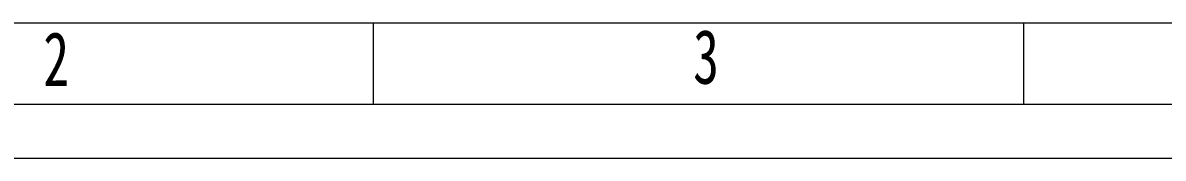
# Model space of a CAD drawing. Header units: millimetres. Extents: x 0 to 297, y 0 to 210.
# Drawn here: x 41.47 to 83.54, y 0 to 5 of the extents above; entities that cross this region are included whole.
import ezdxf

# ---------------------------------------------------------------- set-up
doc = ezdxf.new("R2010")
doc.units = ezdxf.units.MM
doc.layers.add('1', color=7, linetype='Continuous', true_color=0xffffff)
doc.styles.add('宋体', font='')
doc.styles.get('宋体').set_extended_font_data('宋体')

msp = doc.modelspace()

# ---------------------------------------------------------------- linework, layer by layer
at = {"layer": '1', "color": 7, "linetype": 'Continuous', "lineweight": 18}
msp.add_line((9.00002, 5.00001), (291.75714, 5.00001), dxfattribs=at)
at = {"layer": '1', "color": 80, "linetype": 'Continuous', "lineweight": 18}
for p, q in [((54.40002, 2.00001), (54.40002, 5.00001)), ((78.40002, 2.00001), (78.40002, 5.00001))]:
    msp.add_line(p, q, dxfattribs=at)
at = {"layer": '1', "color": 6, "linetype": 'Continuous', "lineweight": 18}
msp.add_line((6.00002, 2.00001), (294.75714, 2.00001), dxfattribs=at)
at = {"layer": '1', "color": 7, "linetype": 'Continuous', "lineweight": 13}
msp.add_line((0.00002, 0.00001), (296.75714, 0.00001), dxfattribs=at)

# ---------------------------------------------------------------- texts
at = {"layer": '1', "color": 80, "lineweight": 18, "style": '宋体', "width": 0.7}
for s, p in [('2', (42.22102, 2.6622)), ('3', (66.19713, 2.74847))]:
    msp.add_text(s, height=2, dxfattribs=at).set_placement(p)

doc.saveas('drawing.dxf')
